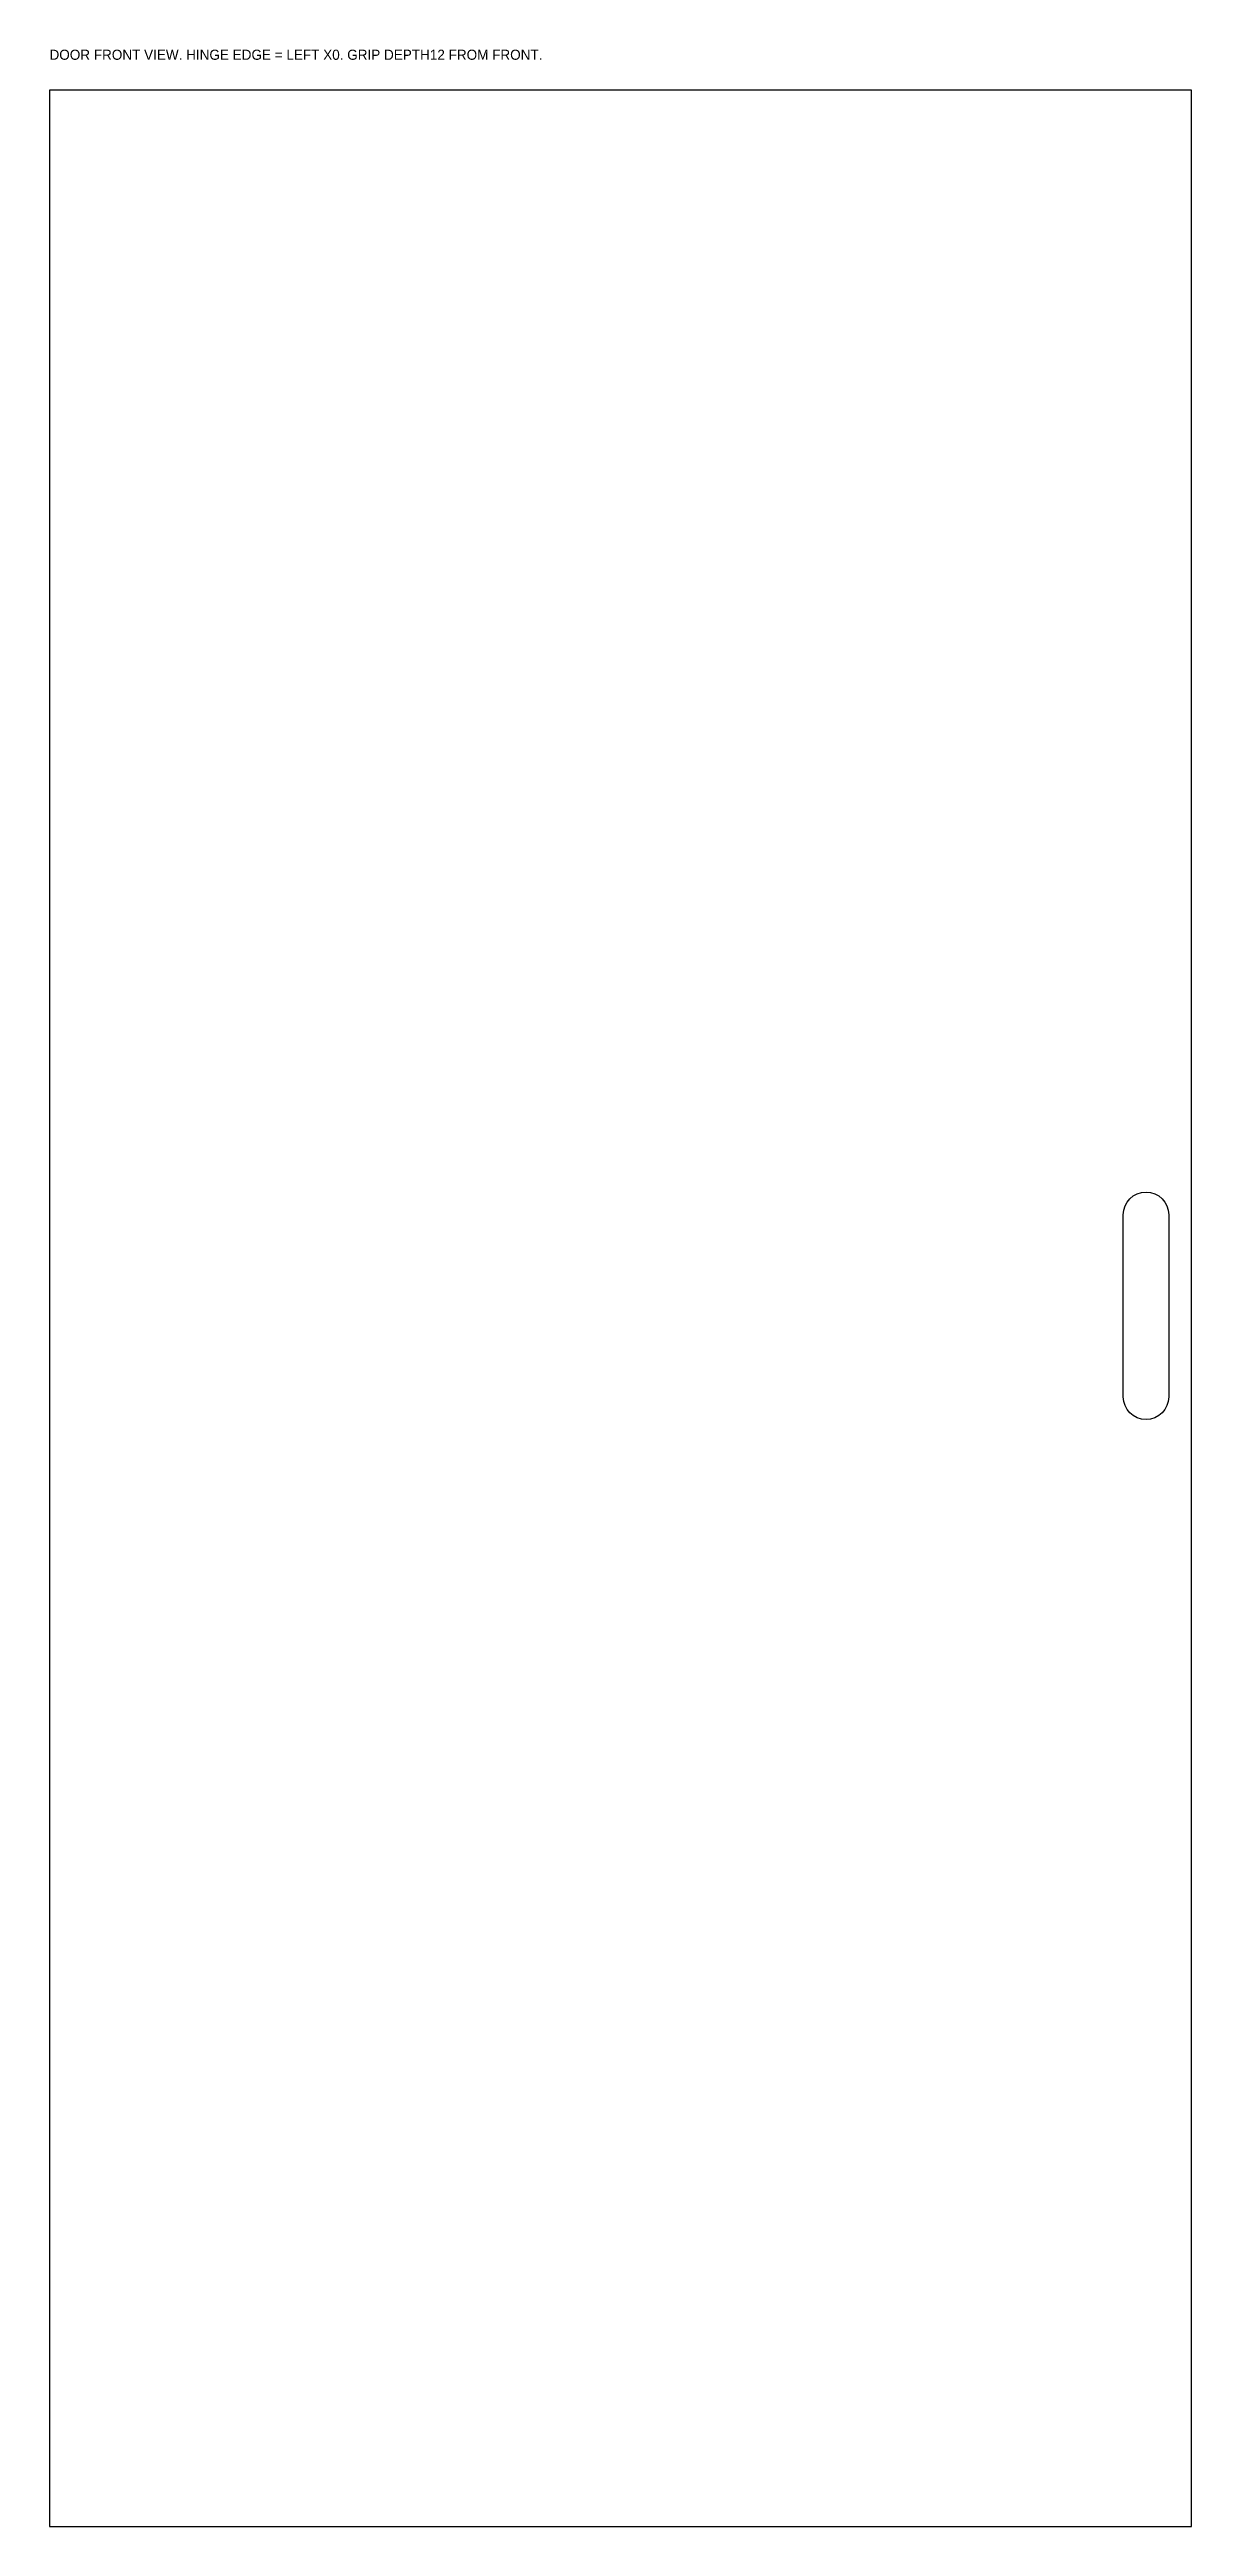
# Model space of a CAD drawing. Header units: millimetres. Extents: x 0 to 452, y 0 to 980.
import ezdxf

# ---------------------------------------------------------------- set-up
doc = ezdxf.new("R2010")
doc.units = ezdxf.units.MM
for name, color, linetype in [('GRIP_DEPTH12_R9', 5, 'Continuous'), ('NOTES', 8, 'Continuous'), ('OUTLINE', 7, 'Continuous')]:
    doc.layers.add(name, color=color, linetype=linetype)

msp = doc.modelspace()

# ---------------------------------------------------------------- linework, layer by layer
at = {"layer": 'GRIP_DEPTH12_R9'}
msp.add_lwpolyline([(425, 447), (425, 519, -1), (443, 519), (443, 447, -1)], format="xyb", close=True, dxfattribs=at)
at = {"layer": 'OUTLINE'}
msp.add_lwpolyline([(0, 0), (452, 0), (452, 964), (0, 964)], close=True, dxfattribs=at)

# ---------------------------------------------------------------- texts
at = {"layer": 'NOTES'}
msp.add_text('DOOR FRONT VIEW. HINGE EDGE = LEFT X0. GRIP DEPTH12 FROM FRONT.', height=4, dxfattribs=at).set_placement((0, 976))

doc.saveas('drawing.dxf')
